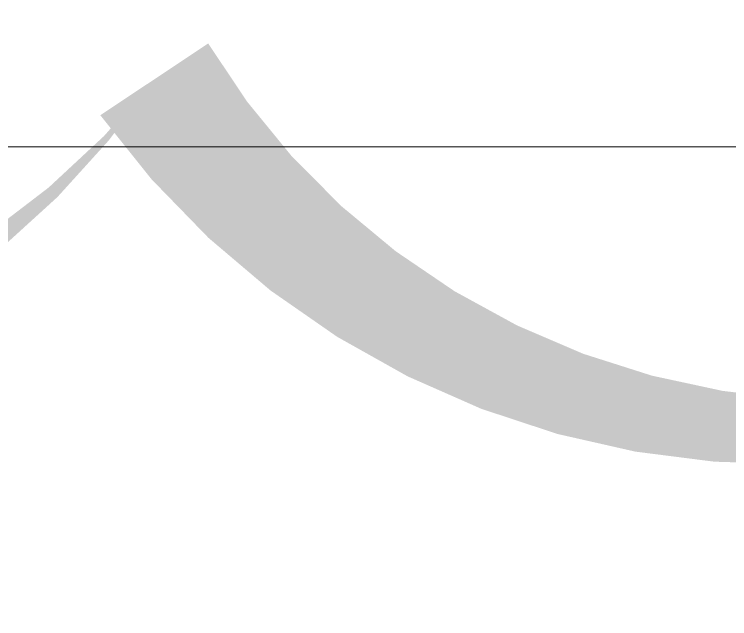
# Model space of a CAD drawing. Header units: metres. Extents: x 75097 to 220695, y -1557923 to -1361206.
# Drawn here: x 166743 to 167478, y -1410468 to -1409847 of the extents above; entities that cross this region are included whole.
import ezdxf

# ---------------------------------------------------------------- set-up
doc = ezdxf.new("R2010")
doc.units = ezdxf.units.M
doc.layers.get('0').update_dxf_attribs({"lineweight": 0})
doc.layers.add('A-100 - Copy$0$Walls', color=8, linetype='Continuous', lineweight=0)
doc.layers.add('REV 01', color=7, linetype='Continuous', lineweight=0, true_color=0xe41b4d)

# ---------------------------------------------------------------- blocks, each defined once
blk = doc.blocks.new('A-100 - Copy')
at = {"layer": 'A-100 - Copy$0$Walls'}
blk.add_line((170808.25, -1409982.69, 0), (161957.33, -1409982.69, 0), dxfattribs=at)

msp = doc.modelspace()

# ---------------------------------------------------------------- block references
msp.add_blockref('A-100 - Copy', (0, 0))

# ---------------------------------------------------------------- next in the draw order: linework, layer by layer
at = {"layer": 'REV 01', "color": 3, "elevation": 0}
msp.add_lwpolyline([(173544.53, -1410069.78, 0, 133.19, -0.520567), (172212.97, -1410038.5, 0, 133.19, -0.520567), (170881.41, -1410007.21, 0, 133.19, -0.520567), (169549.86, -1409975.93, 0, 133.19, -0.520567), (168218.3, -1409944.65, 0, 133.19, -0.520567), (166886.74, -1409913.37, 0, 133.19, -0.520567), (165555.18, -1409882.08, 0, 133.19, -0.520567), (164223.63, -1409850.8, 0, 133.19, -0.520567), (162955.62, -1409751.82, 0, 133.19, -0.520567), (162840.19, -1408424.9, 0, 133.19, -0.520567), (162724.77, -1407097.99, 0, 133.19, -0.520567), (162609.34, -1405771.07, 0, 133.19, -0.520567), (162493.92, -1404444.16, 0, 133.19, -0.520567), (162378.49, -1403117.25, 0, 133.19, -0.520567)], format="xyseb", dxfattribs=at)

doc.saveas('drawing.dxf')
